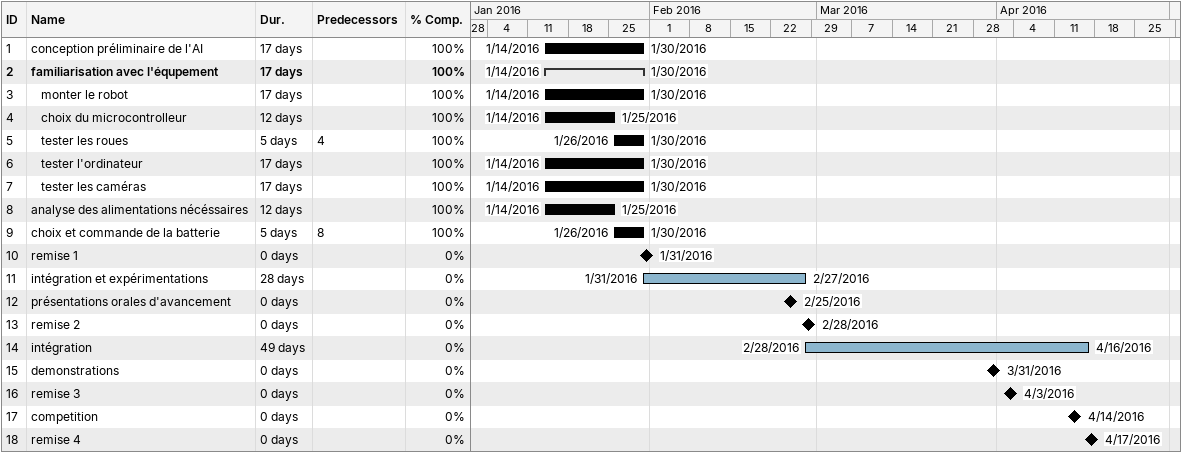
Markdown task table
| ID | Level | Task | Duration | Start | Finish | Predecessors | % complete |
|---|---|---|---|---|---|---|---|
| 1 | 1 | conception préliminaire de l'AI | 17d | 2016-01-14 | 2016-01-30 |  | 100 |
| 2 | 1 | **familiarisation avec l'équpement** | 17d | 2016-01-14 | 2016-01-30 |  | 100 |
| 3 | 2 | monter le robot | 17d | 2016-01-14 | 2016-01-30 |  | 100 |
| 4 | 2 | choix du microcontrolleur | 12d | 2016-01-14 | 2016-01-25 |  | 100 |
| 5 | 2 | tester les roues | 5d | 2016-01-26 | 2016-01-30 | 4 | 100 |
| 6 | 2 | tester l'ordinateur | 17d | 2016-01-14 | 2016-01-30 |  | 100 |
| 7 | 2 | tester les caméras | 17d | 2016-01-14 | 2016-01-30 |  | 100 |
| 8 | 1 | analyse des alimentations nécéssaires | 12d | 2016-01-14 | 2016-01-25 |  | 100 |
| 9 | 1 | choix et commande de la batterie | 5d | 2016-01-26 | 2016-01-30 | 8 | 100 |
| 10 | 1 | remise 1 | 0d | 2016-01-31 | 2016-01-31 |  | 0 |
| 11 | 1 | intégration et expérimentations | 28d | 2016-01-31 | 2016-02-27 |  | 0 |
| 12 | 1 | présentations orales d'avancement | 0d | 2016-02-25 | 2016-02-25 |  | 0 |
| 13 | 1 | remise 2 | 0d | 2016-02-28 | 2016-02-28 |  | 0 |
| 14 | 1 | intégration | 49d | 2016-02-28 | 2016-04-16 |  | 0 |
| 15 | 1 | demonstrations | 0d | 2016-03-31 | 2016-03-31 |  | 0 |
| 16 | 1 | remise 3 | 0d | 2016-04-03 | 2016-04-03 |  | 0 |
| 17 | 1 | competition | 0d | 2016-04-14 | 2016-04-14 |  | 0 |
| 18 | 1 | remise 4 | 0d | 2016-04-17 | 2016-04-17 |  | 0 |
